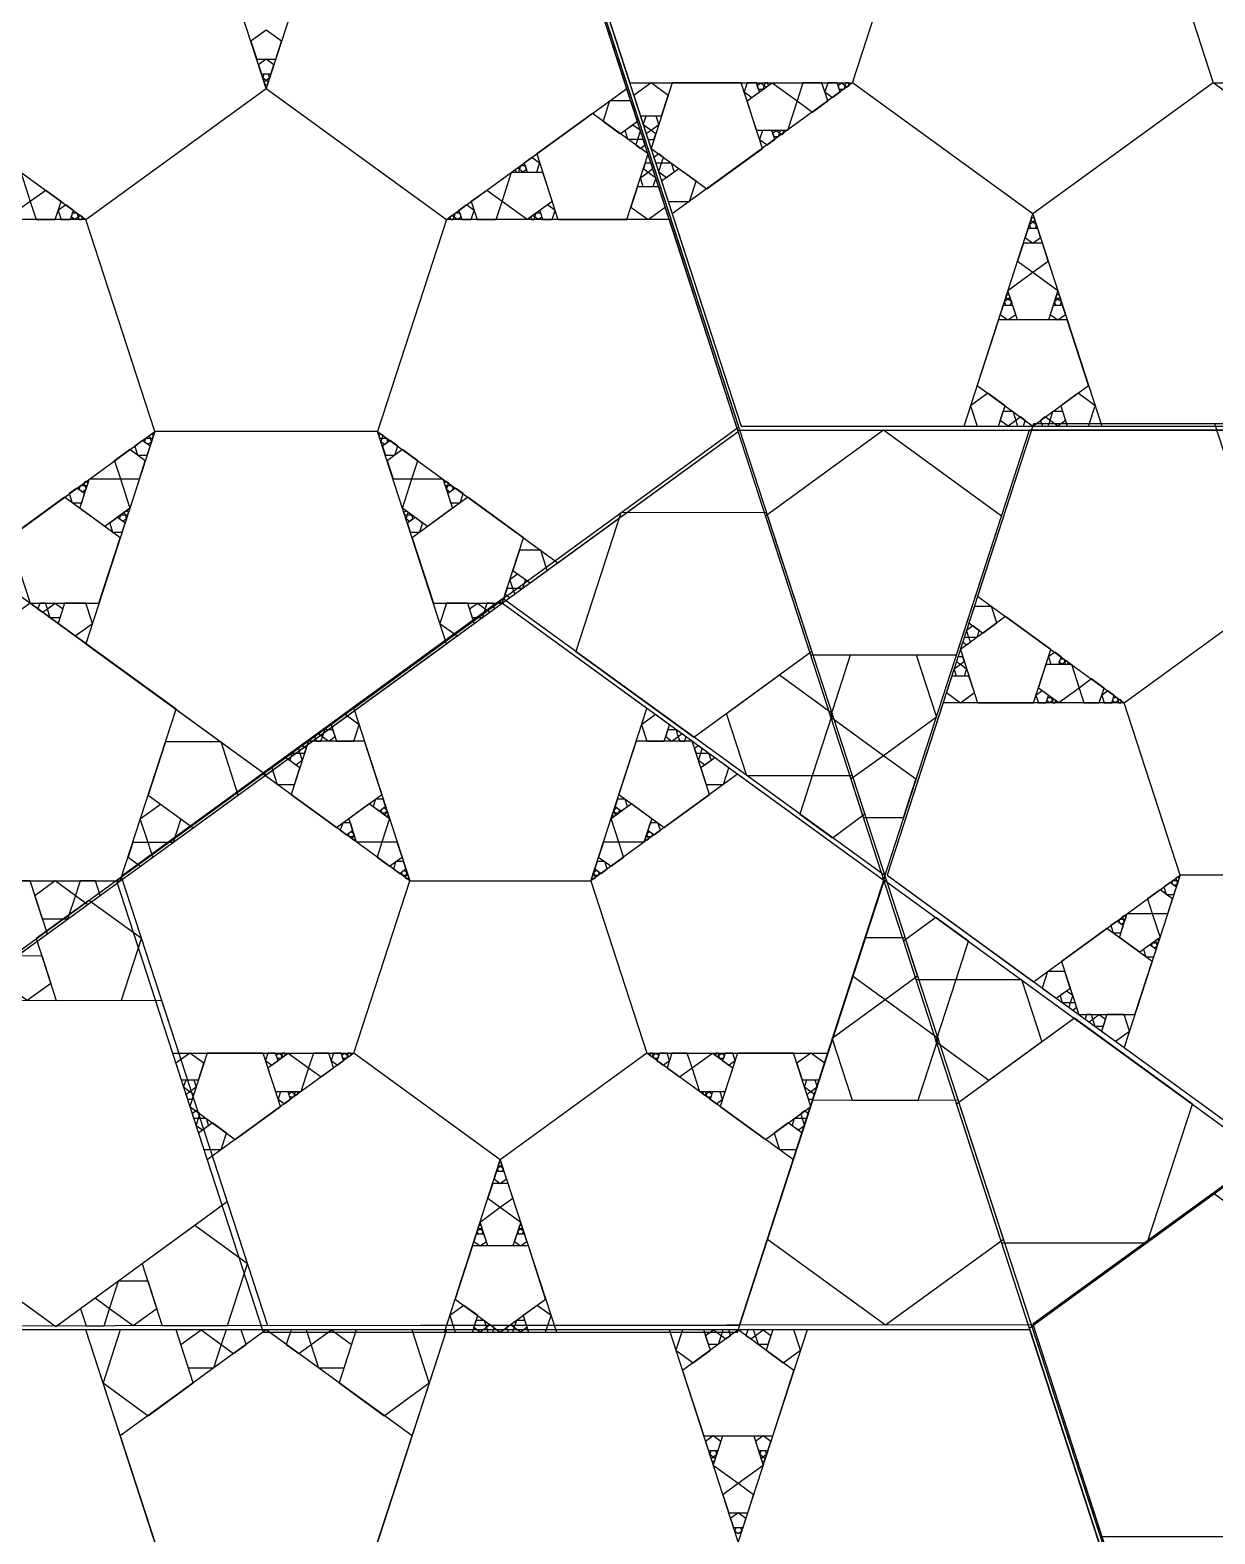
# Model space of a CAD drawing. Header units: inches. Extents: x -578 to 126, y -85 to 118.
# Drawn here: x -263.41 to -250.11, y -2.03 to 14.85 of the extents above; entities that cross this region are included whole.
import ezdxf

# ---------------------------------------------------------------- set-up
doc = ezdxf.new("R2010")
doc.units = ezdxf.units.IN
doc.header["$MEASUREMENT"] = 0
doc.layers.add('drawing', color=7, linetype='Continuous')

msp = doc.modelspace()

# ---------------------------------------------------------------- linework, layer by layer
for points in [[(-260.771, 26.668), (-246.895, -16.037), (-283.222, -42.43), (-319.55, -16.037), (-305.674, 26.668)], [(-250.903, 16.635), (-250.13, 14.255), (-252.154, 12.784), (-254.179, 14.255), (-253.406, 16.635)], [(-262.787, 12.721), (-260.763, 14.192), (-258.738, 12.721), (-259.512, 10.341), (-262.014, 10.341)], [(-248.466, 5.364), (-250.5, 5.364), (-251.129, 7.298), (-249.483, 8.494), (-247.838, 7.298)], [(-259.151, 5.301), (-257.117, 5.301), (-256.488, 3.366), (-258.134, 2.17), (-259.78, 3.366)]]:
    msp.add_lwpolyline(points, close=True)
at = {"layer": 'drawing'}
for points in [[(-246.895, -16.037), (-201.992, -16.037), (-188.117, 26.668), (-224.444, 53.061), (-260.771, 26.668)], [(-246.895, -16.037), (-201.993, -16.037), (-188.117, 26.668), (-224.444, 53.061), (-260.771, 26.668)], [(-246.854, 36.798), (-260.73, 26.716), (-255.43, 10.404), (-238.279, 10.404), (-232.979, 26.716)], [(-233.02, 26.668), (-246.895, 36.749), (-260.771, 26.668), (-255.471, 10.356), (-238.32, 10.356)], [(-305.679, 26.653), (-319.509, -16.067), (-283.153, -42.421), (-246.854, -15.989), (-260.776, 26.701)], [(-269.323, 0.299), (-255.458, 10.395), (-260.776, 26.701), (-277.927, 26.683), (-283.21, 10.365)], [(-269.338, 0.26), (-255.463, 10.341), (-260.763, 26.653), (-277.914, 26.653), (-283.214, 10.341)], [(-252.154, 20.486), (-257.454, 16.635), (-255.43, 10.404), (-248.879, 10.404), (-246.854, 16.635)], [(-252.154, 20.486), (-257.454, 16.635), (-255.43, 10.404), (-248.879, 10.404), (-246.854, 16.635)], [(-253.406, 16.635), (-255.43, 18.106), (-257.454, 16.635), (-256.681, 14.255), (-254.179, 14.255)], [(-250.13, 14.255), (-247.628, 14.255), (-246.854, 16.635), (-248.879, 18.106), (-250.903, 16.635)], [(-266.063, 10.341), (-260.763, 6.491), (-255.463, 10.341), (-257.487, 16.572), (-264.038, 16.572)], [(-266.063, 10.341), (-260.763, 6.491), (-255.463, 10.341), (-257.487, 16.572), (-264.038, 16.572)], [(-260.763, 14.192), (-261.536, 16.572), (-264.038, 16.572), (-264.812, 14.192), (-262.787, 12.721)], [(-258.738, 12.721), (-256.714, 14.192), (-257.487, 16.572), (-259.989, 16.572), (-260.763, 14.192)], [(-260.59, 14.722), (-260.763, 14.848), (-260.935, 14.722), (-260.869, 14.52), (-260.656, 14.52)], [(-260.677, 14.457), (-260.763, 14.52), (-260.849, 14.457), (-260.816, 14.356), (-260.71, 14.356)], [(-260.724, 14.31), (-260.763, 14.282), (-260.801, 14.31), (-260.787, 14.356), (-260.739, 14.356)], [(-260.739, 14.265), (-260.763, 14.282), (-260.786, 14.265), (-260.777, 14.237), (-260.748, 14.237)], [(-256.249, 14.115), (-256.442, 14.255), (-256.636, 14.115), (-256.562, 13.887), (-256.323, 13.887)], [(-256.203, 14.255), (-256.442, 13.52), (-255.817, 13.065), (-255.191, 13.52), (-255.43, 14.255)], [(-256.203, 14.255), (-256.442, 13.52), (-255.817, 13.065), (-255.191, 13.52), (-255.43, 14.255)], [(-254.179, 14.255), (-256.203, 12.784), (-255.43, 10.404), (-252.928, 10.404), (-252.154, 12.784)], [(-255.364, 14.255), (-255.397, 14.154), (-255.311, 14.091), (-255.225, 14.154), (-255.258, 14.255)], [(-255.083, 14.257), (-254.802, 14.052), (-254.91, 13.722), (-255.257, 13.722), (-255.364, 14.052)], [(-255.21, 14.255), (-255.171, 14.227), (-255.186, 14.182), (-255.234, 14.182), (-255.249, 14.227)], [(-255.162, 14.255), (-255.171, 14.227), (-255.147, 14.21), (-255.124, 14.227), (-255.133, 14.255)], [(-254.736, 14.255), (-254.802, 14.052), (-254.63, 13.927), (-254.458, 14.052), (-254.523, 14.255)], [(-254.458, 14.255), (-254.49, 14.154), (-254.404, 14.091), (-254.318, 14.154), (-254.351, 14.255)], [(-254.303, 14.255), (-254.265, 14.227), (-254.279, 14.182), (-254.327, 14.182), (-254.342, 14.227)], [(-254.256, 14.255), (-254.265, 14.227), (-254.241, 14.21), (-254.217, 14.227), (-254.226, 14.255)], [(-252.154, 12.784), (-251.381, 10.404), (-248.879, 10.404), (-248.105, 12.784), (-250.13, 14.255)], [(-256.668, 14.052), (-256.907, 14.052), (-256.981, 13.824), (-256.788, 13.684), (-256.594, 13.824)], [(-256.714, 12.721), (-256.475, 13.457), (-257.1, 13.911), (-257.726, 13.457), (-257.487, 12.721)], [(-256.714, 12.721), (-256.475, 13.457), (-257.1, 13.911), (-257.726, 13.457), (-257.487, 12.721)], [(-256.355, 13.785), (-256.442, 13.722), (-256.529, 13.785), (-256.496, 13.887), (-256.389, 13.887)], [(-256.561, 13.723), (-256.594, 13.621), (-256.701, 13.621), (-256.734, 13.723), (-256.648, 13.786)], [(-256.389, 13.683), (-256.442, 13.722), (-256.495, 13.683), (-256.475, 13.621), (-256.409, 13.621)], [(-255.191, 13.722), (-255.224, 13.621), (-255.138, 13.558), (-255.052, 13.621), (-255.085, 13.722)], [(-255.037, 13.722), (-254.998, 13.694), (-255.013, 13.649), (-255.061, 13.649), (-255.075, 13.694)], [(-254.989, 13.722), (-254.998, 13.694), (-254.974, 13.677), (-254.951, 13.694), (-254.96, 13.722)], [(-256.528, 13.621), (-256.594, 13.621), (-256.614, 13.558), (-256.561, 13.519), (-256.508, 13.558)], [(-257.726, 13.254), (-257.693, 13.355), (-257.779, 13.418), (-257.865, 13.355), (-257.833, 13.254)], [(-256.528, 13.293), (-256.475, 13.254), (-256.422, 13.293), (-256.442, 13.355), (-256.508, 13.355)], [(-256.389, 13.356), (-256.323, 13.356), (-256.303, 13.418), (-256.356, 13.457), (-256.409, 13.418)], [(-256.356, 13.254), (-256.323, 13.356), (-256.216, 13.356), (-256.183, 13.254), (-256.269, 13.191)], [(-263.518, 13.254), (-263.411, 12.924), (-263.692, 12.72), (-263.973, 12.924), (-263.865, 13.254)], [(-257.834, 12.72), (-258.115, 12.924), (-258.008, 13.254), (-257.66, 13.254), (-257.553, 12.924)], [(-257.928, 13.254), (-257.919, 13.282), (-257.943, 13.299), (-257.967, 13.282), (-257.957, 13.254)], [(-257.88, 13.254), (-257.919, 13.282), (-257.904, 13.327), (-257.856, 13.327), (-257.842, 13.282)], [(-256.562, 13.191), (-256.475, 13.254), (-256.388, 13.191), (-256.421, 13.089), (-256.529, 13.089)], [(-256.249, 12.925), (-256.01, 12.925), (-255.936, 13.152), (-256.129, 13.292), (-256.323, 13.152)], [(-263.238, 13.049), (-263.411, 12.924), (-263.345, 12.721), (-263.132, 12.721), (-263.066, 12.924)], [(-258.181, 12.721), (-258.115, 12.924), (-258.287, 13.049), (-258.46, 12.924), (-258.394, 12.721)], [(-256.668, 12.862), (-256.475, 12.721), (-256.282, 12.862), (-256.355, 13.089), (-256.594, 13.089)], [(-263.013, 12.885), (-263.099, 12.822), (-263.066, 12.721), (-262.959, 12.721), (-262.927, 12.822)], [(-258.46, 12.721), (-258.427, 12.822), (-258.513, 12.885), (-258.599, 12.822), (-258.566, 12.721)], [(-257.553, 12.721), (-257.52, 12.822), (-257.606, 12.885), (-257.692, 12.822), (-257.659, 12.721)], [(-262.787, 12.721), (-265.29, 12.721), (-266.063, 10.341), (-264.038, 8.87), (-262.014, 10.341)], [(-262.888, 12.795), (-262.873, 12.749), (-262.912, 12.721), (-262.95, 12.749), (-262.936, 12.795)], [(-262.849, 12.766), (-262.873, 12.749), (-262.864, 12.721), (-262.835, 12.721), (-262.826, 12.749)], [(-259.512, 10.341), (-257.487, 8.87), (-255.463, 10.341), (-256.236, 12.721), (-258.738, 12.721)], [(-258.662, 12.721), (-258.652, 12.749), (-258.676, 12.766), (-258.7, 12.749), (-258.691, 12.721)], [(-258.614, 12.721), (-258.652, 12.749), (-258.638, 12.795), (-258.59, 12.795), (-258.575, 12.749)], [(-257.755, 12.721), (-257.746, 12.749), (-257.77, 12.766), (-257.793, 12.749), (-257.784, 12.721)], [(-257.707, 12.721), (-257.746, 12.749), (-257.731, 12.795), (-257.683, 12.795), (-257.669, 12.749)], [(-252.193, 12.666), (-252.154, 12.694), (-252.116, 12.666), (-252.13, 12.62), (-252.178, 12.62)], [(-252.178, 12.711), (-252.154, 12.694), (-252.131, 12.711), (-252.14, 12.739), (-252.169, 12.739)], [(-252.241, 12.519), (-252.154, 12.456), (-252.068, 12.519), (-252.101, 12.62), (-252.208, 12.62)], [(-252.327, 12.254), (-252.154, 12.129), (-251.982, 12.254), (-252.048, 12.456), (-252.261, 12.456)], [(-252.435, 11.924), (-252.154, 12.129), (-251.873, 11.924), (-251.981, 11.594), (-252.328, 11.594)], [(-252.473, 11.804), (-252.435, 11.832), (-252.396, 11.804), (-252.411, 11.758), (-252.458, 11.758)], [(-252.458, 11.849), (-252.435, 11.832), (-252.411, 11.849), (-252.42, 11.877), (-252.449, 11.877)], [(-251.913, 11.804), (-251.874, 11.832), (-251.836, 11.804), (-251.85, 11.758), (-251.898, 11.758)], [(-251.898, 11.849), (-251.874, 11.832), (-251.85, 11.849), (-251.86, 11.877), (-251.889, 11.877)], [(-252.521, 11.657), (-252.435, 11.594), (-252.348, 11.657), (-252.381, 11.758), (-252.488, 11.758)], [(-251.96, 11.657), (-251.874, 11.594), (-251.788, 11.657), (-251.821, 11.758), (-251.927, 11.758)], [(-252.78, 10.859), (-252.154, 10.404), (-251.529, 10.859), (-251.768, 11.594), (-252.541, 11.594)], [(-252.78, 10.859), (-252.154, 10.404), (-251.529, 10.859), (-251.768, 11.594), (-252.541, 11.594)], [(-252.66, 10.772), (-252.854, 10.631), (-252.78, 10.404), (-252.541, 10.404), (-252.467, 10.631)], [(-251.529, 10.404), (-251.455, 10.631), (-251.648, 10.772), (-251.842, 10.631), (-251.768, 10.404)], [(-252.38, 10.569), (-252.347, 10.467), (-252.434, 10.404), (-252.521, 10.467), (-252.488, 10.569)], [(-252.294, 10.506), (-252.347, 10.467), (-252.327, 10.404), (-252.261, 10.404), (-252.241, 10.467)], [(-251.982, 10.404), (-251.962, 10.467), (-252.015, 10.506), (-252.068, 10.467), (-252.048, 10.404)], [(-251.875, 10.404), (-251.962, 10.467), (-251.929, 10.569), (-251.821, 10.569), (-251.788, 10.467)], [(-262.014, 10.341), (-262.787, 7.961), (-260.763, 6.491), (-258.738, 7.961), (-259.512, 10.341)], [(-262.076, 10.296), (-262.067, 10.268), (-262.038, 10.268), (-262.029, 10.296), (-262.052, 10.313)], [(-259.488, 10.268), (-259.459, 10.268), (-259.449, 10.296), (-259.473, 10.313), (-259.497, 10.296)], [(-252.508, 9.393), (-253.833, 10.356), (-255.158, 9.393), (-254.652, 7.836), (-253.014, 7.836)], [(-252.195, 10.356), (-253.833, 5.316), (-249.545, 2.2), (-245.258, 5.316), (-246.895, 10.356)], [(-252.195, 10.356), (-253.833, 5.315), (-249.545, 2.2), (-245.258, 5.315), (-246.895, 10.356)], [(-245.175, 5.364), (-246.82, 10.429), (-252.146, 10.429), (-253.792, 5.364), (-249.483, 2.233)], [(-249.483, 8.494), (-250.112, 10.429), (-252.146, 10.429), (-252.775, 8.494), (-251.129, 7.298)], [(-238.32, 10.356), (-252.195, 0.275), (-246.895, -16.037), (-229.744, -16.037), (-224.444, 0.275)], [(-238.279, 10.404), (-252.154, 0.323), (-246.854, -15.989), (-229.703, -15.989), (-224.403, 0.323)], [(-262.465, 10.014), (-262.399, 9.811), (-262.186, 9.811), (-262.12, 10.014), (-262.293, 10.139)], [(-262.239, 10.177), (-262.207, 10.076), (-262.1, 10.076), (-262.067, 10.177), (-262.153, 10.24)], [(-262.115, 10.268), (-262.067, 10.268), (-262.052, 10.223), (-262.091, 10.195), (-262.13, 10.223)], [(-259.473, 10.223), (-259.459, 10.268), (-259.411, 10.268), (-259.396, 10.223), (-259.435, 10.195)], [(-259.425, 10.076), (-259.319, 10.076), (-259.286, 10.177), (-259.372, 10.24), (-259.458, 10.177)], [(-259.339, 9.811), (-259.126, 9.811), (-259.06, 10.014), (-259.233, 10.139), (-259.405, 10.014)], [(-262.747, 9.811), (-262.399, 9.811), (-262.292, 9.481), (-262.573, 9.277), (-262.854, 9.481)], [(-259.234, 9.481), (-259.126, 9.811), (-258.779, 9.811), (-258.672, 9.481), (-258.953, 9.277)], [(-262.973, 9.645), (-262.94, 9.543), (-262.833, 9.543), (-262.801, 9.645), (-262.887, 9.707)], [(-262.848, 9.735), (-262.8, 9.735), (-262.786, 9.69), (-262.824, 9.662), (-262.863, 9.69)], [(-262.809, 9.763), (-262.8, 9.735), (-262.771, 9.735), (-262.762, 9.763), (-262.786, 9.781)], [(-258.754, 9.735), (-258.725, 9.735), (-258.716, 9.763), (-258.74, 9.781), (-258.764, 9.763)], [(-258.74, 9.69), (-258.725, 9.735), (-258.677, 9.735), (-258.662, 9.69), (-258.701, 9.662)], [(-258.692, 9.543), (-258.586, 9.543), (-258.553, 9.645), (-258.639, 9.707), (-258.725, 9.645)], [(-263.652, 9.151), (-263.413, 8.416), (-262.64, 8.416), (-262.401, 9.151), (-263.026, 9.606)], [(-262.356, 9.434), (-262.347, 9.406), (-262.318, 9.406), (-262.309, 9.434), (-262.332, 9.451)], [(-259.208, 9.406), (-259.178, 9.406), (-259.169, 9.434), (-259.193, 9.451), (-259.217, 9.434)], [(-258.886, 8.416), (-258.113, 8.416), (-257.874, 9.151), (-258.499, 9.606), (-259.125, 9.151)], [(-258.886, 8.416), (-258.113, 8.416), (-257.874, 9.151), (-258.499, 9.606), (-259.125, 9.151)], [(-262.52, 9.315), (-262.487, 9.214), (-262.38, 9.214), (-262.347, 9.315), (-262.433, 9.378)], [(-262.395, 9.406), (-262.347, 9.406), (-262.332, 9.361), (-262.371, 9.333), (-262.41, 9.361)], [(-259.193, 9.361), (-259.178, 9.406), (-259.131, 9.406), (-259.116, 9.361), (-259.154, 9.333)], [(-259.145, 9.214), (-259.039, 9.214), (-259.006, 9.315), (-259.092, 9.378), (-259.178, 9.315)], [(-255.144, 9.433), (-256.782, 9.431), (-257.287, 7.873), (-255.961, 6.912), (-254.637, 7.876)], [(-257.607, 8.784), (-257.68, 9.011), (-257.919, 9.011), (-257.993, 8.784), (-257.8, 8.643)], [(-257.886, 8.58), (-257.994, 8.58), (-258.027, 8.682), (-257.94, 8.745), (-257.853, 8.682)], [(-255.447, 0.314), (-253.815, 5.356), (-258.106, 8.467), (-262.391, 5.347), (-260.747, 0.308)], [(-255.447, 0.314), (-253.815, 5.356), (-258.106, 8.467), (-262.391, 5.347), (-260.747, 0.308)], [(-257.973, 8.517), (-257.994, 8.58), (-258.059, 8.58), (-258.08, 8.517), (-258.027, 8.479)], [(-264.425, 5.301), (-262.401, 5.301), (-261.775, 7.226), (-263.413, 8.416), (-265.051, 7.226)], [(-263.273, 8.315), (-263.22, 8.353), (-263.24, 8.416), (-263.306, 8.416), (-263.327, 8.353)], [(-263.187, 8.251), (-263.22, 8.353), (-263.133, 8.416), (-263.046, 8.353), (-263.08, 8.251)], [(-262.907, 8.048), (-262.713, 8.189), (-262.787, 8.416), (-263.026, 8.416), (-263.1, 8.189)], [(-262.443, 5.301), (-260.797, 0.235), (-255.471, 0.235), (-253.825, 5.301), (-258.134, 8.431)], [(-257.117, 5.301), (-256.488, 7.235), (-258.134, 8.431), (-259.78, 7.235), (-259.151, 5.301)], [(-258.738, 8.416), (-258.812, 8.189), (-258.619, 8.048), (-258.426, 8.189), (-258.499, 8.416)], [(-258.392, 8.416), (-258.305, 8.353), (-258.339, 8.251), (-258.446, 8.251), (-258.479, 8.353)], [(-258.285, 8.416), (-258.305, 8.353), (-258.252, 8.315), (-258.199, 8.353), (-258.219, 8.416)], [(-252.558, 8.195), (-252.618, 8.38), (-252.812, 8.38), (-252.872, 8.195), (-252.715, 8.081)], [(-252.461, 8.266), (-252.969, 7.896), (-252.775, 7.298), (-252.146, 7.298), (-251.952, 7.896)], [(-252.461, 8.266), (-252.969, 7.896), (-252.775, 7.298), (-252.146, 7.298), (-251.952, 7.896)], [(-252.785, 8.03), (-252.872, 8.03), (-252.899, 8.113), (-252.829, 8.164), (-252.758, 8.113)], [(-252.856, 7.979), (-252.872, 8.03), (-252.926, 8.03), (-252.942, 7.979), (-252.899, 7.947)], [(-253.238, 7.136), (-253.833, 6.704), (-254.428, 7.136), (-254.201, 7.836), (-253.465, 7.836)], [(-253.012, 7.763), (-252.969, 7.732), (-252.926, 7.763), (-252.942, 7.814), (-252.996, 7.814)], [(-251.909, 7.865), (-251.979, 7.814), (-251.952, 7.732), (-251.865, 7.732), (-251.839, 7.814)], [(-251.807, 7.791), (-251.795, 7.754), (-251.827, 7.731), (-251.858, 7.754), (-251.846, 7.791)], [(-251.776, 7.768), (-251.795, 7.754), (-251.788, 7.732), (-251.764, 7.732), (-251.757, 7.754)], [(-254.406, 7.178), (-254.632, 6.479), (-255.368, 6.478), (-255.596, 7.177), (-255.001, 7.61)], [(-253.126, 7.413), (-252.969, 7.298), (-252.812, 7.413), (-252.872, 7.597), (-253.066, 7.597)], [(-253.04, 7.68), (-252.969, 7.732), (-252.899, 7.68), (-252.926, 7.597), (-253.013, 7.597)], [(-251.723, 7.732), (-251.636, 7.463), (-251.864, 7.297), (-252.093, 7.463), (-252.006, 7.732)], [(-252.049, 7.432), (-252.12, 7.381), (-252.093, 7.298), (-252.006, 7.298), (-251.979, 7.381)], [(-251.496, 7.565), (-251.636, 7.463), (-251.582, 7.298), (-251.409, 7.298), (-251.356, 7.463)], [(-251.312, 7.432), (-251.382, 7.381), (-251.356, 7.298), (-251.269, 7.298), (-251.242, 7.381)], [(-251.129, 7.298), (-253.163, 7.298), (-253.792, 5.364), (-252.146, 4.168), (-250.5, 5.364)], [(-251.948, 7.358), (-251.936, 7.321), (-251.967, 7.298), (-251.999, 7.321), (-251.987, 7.358)], [(-251.917, 7.335), (-251.936, 7.321), (-251.929, 7.298), (-251.905, 7.298), (-251.897, 7.321)], [(-251.211, 7.358), (-251.199, 7.321), (-251.23, 7.298), (-251.262, 7.321), (-251.25, 7.358)], [(-251.18, 7.335), (-251.199, 7.321), (-251.192, 7.298), (-251.168, 7.298), (-251.16, 7.321)], [(-259.78, 6.866), (-259.72, 7.051), (-259.877, 7.165), (-260.034, 7.051), (-259.974, 6.866)], [(-256.391, 7.165), (-256.548, 7.051), (-256.488, 6.866), (-256.294, 6.866), (-256.234, 7.051)], [(-260.148, 6.866), (-260.132, 6.917), (-260.175, 6.948), (-260.218, 6.917), (-260.202, 6.866)], [(-260.061, 6.865), (-260.132, 6.917), (-260.105, 7), (-260.017, 7), (-259.99, 6.917)], [(-256.163, 7), (-256.136, 6.917), (-256.207, 6.865), (-256.277, 6.917), (-256.25, 7)], [(-256.093, 6.948), (-256.136, 6.917), (-256.119, 6.866), (-256.066, 6.866), (-256.049, 6.917)], [(-261.076, 6.263), (-261.269, 6.858), (-261.894, 6.858), (-262.088, 6.263), (-261.582, 5.896)], [(-259.66, 6.866), (-260.288, 6.866), (-260.482, 6.268), (-259.974, 5.898), (-259.465, 6.268)], [(-259.66, 6.866), (-260.288, 6.866), (-260.482, 6.268), (-259.974, 5.898), (-259.465, 6.268)], [(-260.401, 6.784), (-260.385, 6.733), (-260.331, 6.733), (-260.315, 6.784), (-260.358, 6.815)], [(-255.785, 6.268), (-255.979, 6.866), (-256.608, 6.866), (-256.802, 6.268), (-256.294, 5.898)], [(-255.785, 6.268), (-255.979, 6.866), (-256.608, 6.866), (-256.802, 6.268), (-256.294, 5.898)], [(-255.936, 6.733), (-255.883, 6.733), (-255.866, 6.784), (-255.909, 6.815), (-255.953, 6.784)], [(-260.7, 6.567), (-260.64, 6.382), (-260.445, 6.382), (-260.385, 6.567), (-260.542, 6.681)], [(-260.472, 6.733), (-260.385, 6.733), (-260.358, 6.65), (-260.429, 6.598), (-260.499, 6.65)], [(-255.91, 6.65), (-255.883, 6.733), (-255.795, 6.733), (-255.768, 6.65), (-255.839, 6.598)], [(-255.822, 6.382), (-255.628, 6.382), (-255.568, 6.567), (-255.725, 6.681), (-255.882, 6.567)], [(-253.468, 6.439), (-253.833, 6.704), (-254.198, 6.439), (-254.059, 6.01), (-253.608, 6.01)], [(-259.151, 5.301), (-260.797, 6.496), (-262.443, 5.301), (-261.814, 3.366), (-259.78, 3.366)], [(-256.488, 3.366), (-254.454, 3.366), (-253.825, 5.301), (-255.471, 6.496), (-257.117, 5.301)], [(-254.181, 6.479), (-254.632, 6.479), (-254.771, 6.049), (-254.406, 5.784), (-254.041, 6.05)], [(-261.808, 5.73), (-262.089, 5.73), (-262.176, 5.997), (-261.948, 6.162), (-261.721, 5.997)], [(-259.377, 6), (-259.464, 5.732), (-259.747, 5.732), (-259.834, 6), (-259.605, 6.166)], [(-259.449, 6.217), (-259.535, 6.217), (-259.562, 6.135), (-259.492, 6.084), (-259.422, 6.135)], [(-259.41, 6.098), (-259.422, 6.061), (-259.461, 6.061), (-259.473, 6.098), (-259.441, 6.121)], [(-256.521, 5.732), (-256.803, 5.732), (-256.891, 6), (-256.662, 6.166), (-256.434, 6)], [(-256.807, 6.061), (-256.846, 6.061), (-256.858, 6.098), (-256.826, 6.121), (-256.795, 6.098)], [(-256.705, 6.135), (-256.732, 6.217), (-256.819, 6.217), (-256.846, 6.135), (-256.776, 6.084)], [(-259.817, 5.949), (-259.904, 5.949), (-259.931, 5.867), (-259.86, 5.816), (-259.79, 5.867)], [(-259.398, 6.061), (-259.422, 6.061), (-259.429, 6.038), (-259.41, 6.024), (-259.391, 6.038)], [(-256.838, 6.038), (-256.846, 6.061), (-256.87, 6.061), (-256.877, 6.038), (-256.858, 6.024)], [(-256.337, 5.867), (-256.364, 5.949), (-256.45, 5.949), (-256.477, 5.867), (-256.407, 5.816)], [(-259.778, 5.83), (-259.79, 5.793), (-259.829, 5.793), (-259.841, 5.83), (-259.81, 5.853)], [(-259.766, 5.793), (-259.79, 5.793), (-259.798, 5.77), (-259.778, 5.756), (-259.759, 5.77)], [(-256.47, 5.77), (-256.477, 5.793), (-256.501, 5.793), (-256.508, 5.77), (-256.489, 5.756)], [(-256.438, 5.793), (-256.477, 5.793), (-256.489, 5.83), (-256.458, 5.853), (-256.426, 5.83)], [(-262.036, 5.566), (-262.089, 5.73), (-262.261, 5.73), (-262.314, 5.566), (-262.175, 5.464)], [(-259.291, 5.732), (-259.464, 5.732), (-259.518, 5.567), (-259.378, 5.465), (-259.237, 5.567)], [(-256.75, 5.567), (-256.803, 5.732), (-256.977, 5.732), (-257.03, 5.567), (-256.89, 5.465)], [(-259.221, 5.516), (-259.308, 5.516), (-259.334, 5.434), (-259.264, 5.383), (-259.194, 5.434)], [(-259.182, 5.397), (-259.194, 5.36), (-259.233, 5.36), (-259.245, 5.397), (-259.213, 5.42)], [(-257.035, 5.36), (-257.073, 5.36), (-257.085, 5.397), (-257.054, 5.42), (-257.023, 5.397)], [(-256.933, 5.434), (-256.96, 5.516), (-257.047, 5.516), (-257.073, 5.434), (-257.003, 5.383)], [(-264.038, 5.301), (-264.232, 4.706), (-263.726, 4.338), (-263.219, 4.706), (-263.413, 5.301)], [(-263.132, 5.302), (-262.905, 5.137), (-262.992, 4.87), (-263.273, 4.87), (-263.36, 5.137)], [(-262.852, 5.301), (-262.905, 5.137), (-262.765, 5.035), (-262.626, 5.137), (-262.679, 5.301)], [(-259.17, 5.36), (-259.194, 5.36), (-259.201, 5.337), (-259.182, 5.323), (-259.163, 5.337)], [(-257.066, 5.337), (-257.073, 5.36), (-257.097, 5.36), (-257.105, 5.337), (-257.085, 5.323)], [(-250.5, 5.364), (-251.129, 3.429), (-249.483, 2.233), (-247.838, 3.429), (-248.466, 5.364)], [(-250.684, 5.23), (-250.657, 5.148), (-250.571, 5.148), (-250.544, 5.23), (-250.614, 5.281)], [(-250.582, 5.304), (-250.544, 5.304), (-250.532, 5.267), (-250.563, 5.245), (-250.594, 5.267)], [(-250.551, 5.327), (-250.544, 5.304), (-250.52, 5.304), (-250.512, 5.327), (-250.532, 5.341)], [(-262.389, 3.959), (-262.164, 4.653), (-262.755, 5.081), (-263.345, 4.652), (-263.119, 3.958)], [(-250.867, 5.097), (-250.814, 4.933), (-250.641, 4.933), (-250.587, 5.097), (-250.727, 5.199)], [(-251.096, 4.933), (-250.814, 4.933), (-250.726, 4.664), (-250.955, 4.498), (-251.183, 4.664)], [(-251.147, 4.894), (-251.14, 4.871), (-251.116, 4.871), (-251.109, 4.894), (-251.128, 4.908)], [(-253.468, 4.192), (-253.017, 4.192), (-252.878, 4.621), (-253.243, 4.887), (-253.608, 4.621)], [(-251.832, 4.396), (-251.638, 3.798), (-251.009, 3.798), (-250.815, 4.396), (-251.323, 4.766)], [(-251.832, 4.396), (-251.638, 3.798), (-251.009, 3.798), (-250.815, 4.396), (-251.323, 4.766)], [(-251.28, 4.797), (-251.253, 4.715), (-251.167, 4.715), (-251.14, 4.797), (-251.21, 4.848)], [(-251.179, 4.871), (-251.14, 4.871), (-251.128, 4.834), (-251.159, 4.811), (-251.191, 4.834)], [(-254.179, 4.233), (-253.813, 3.968), (-253.449, 4.233), (-253.589, 4.662), (-254.04, 4.662)], [(-250.912, 4.53), (-250.885, 4.447), (-250.798, 4.447), (-250.772, 4.53), (-250.842, 4.58)], [(-250.81, 4.603), (-250.771, 4.603), (-250.759, 4.566), (-250.791, 4.544), (-250.822, 4.566)], [(-250.779, 4.626), (-250.771, 4.603), (-250.748, 4.603), (-250.74, 4.626), (-250.759, 4.64)], [(-263.446, 3.956), (-263.712, 4.148), (-263.611, 4.46), (-263.283, 4.461), (-263.181, 4.149)], [(-251.795, 4.282), (-251.989, 4.282), (-252.049, 4.097), (-251.892, 3.983), (-251.735, 4.097)], [(-253.244, 3.493), (-253.017, 4.192), (-252.282, 4.192), (-252.054, 3.493), (-252.649, 3.06)], [(-241.554, 0.323), (-246.854, 4.174), (-252.154, 0.323), (-250.13, -5.908), (-243.579, -5.908)], [(-241.554, 0.323), (-246.854, 4.174), (-252.154, 0.323), (-250.13, -5.908), (-243.579, -5.908)], [(-251.708, 4.015), (-251.735, 3.932), (-251.822, 3.932), (-251.849, 4.015), (-251.778, 4.066)], [(-263.124, 0.295), (-265.051, 1.692), (-264.318, 3.956), (-261.938, 3.959), (-261.2, 1.696)], [(-254.408, 3.535), (-253.814, 3.968), (-253.218, 3.536), (-253.445, 2.836), (-254.18, 2.835)], [(-251.681, 3.932), (-251.735, 3.932), (-251.751, 3.881), (-251.708, 3.849), (-251.664, 3.881)], [(-252.508, 1.237), (-250.87, 1.237), (-250.364, 2.795), (-251.689, 3.758), (-253.014, 2.795)], [(-251.524, 3.716), (-251.481, 3.748), (-251.498, 3.798), (-251.551, 3.798), (-251.568, 3.748)], [(-251.454, 3.665), (-251.481, 3.748), (-251.41, 3.799), (-251.34, 3.748), (-251.367, 3.665)], [(-251.226, 3.5), (-251.069, 3.614), (-251.129, 3.798), (-251.323, 3.798), (-251.383, 3.614)], [(-261.462, 3.252), (-261.62, 3.366), (-261.777, 3.252), (-261.717, 3.067), (-261.523, 3.067)], [(-261.425, 3.366), (-261.62, 2.768), (-261.111, 2.398), (-260.602, 2.768), (-260.797, 3.366)], [(-259.78, 3.366), (-261.425, 2.17), (-260.797, 0.235), (-258.762, 0.235), (-258.134, 2.17)], [(-260.743, 3.366), (-260.77, 3.283), (-260.7, 3.233), (-260.63, 3.283), (-260.657, 3.366)], [(-260.515, 3.367), (-260.286, 3.201), (-260.374, 2.933), (-260.656, 2.933), (-260.743, 3.201)], [(-260.618, 3.366), (-260.586, 3.343), (-260.598, 3.306), (-260.637, 3.306), (-260.649, 3.343)], [(-260.579, 3.366), (-260.586, 3.343), (-260.567, 3.329), (-260.548, 3.343), (-260.555, 3.366)], [(-260.233, 3.366), (-260.286, 3.201), (-260.146, 3.099), (-260.006, 3.201), (-260.06, 3.366)], [(-260.006, 3.366), (-260.033, 3.283), (-259.963, 3.233), (-259.893, 3.283), (-259.92, 3.366)], [(-259.881, 3.366), (-259.849, 3.343), (-259.861, 3.306), (-259.9, 3.306), (-259.912, 3.343)], [(-259.842, 3.366), (-259.849, 3.343), (-259.83, 3.329), (-259.811, 3.343), (-259.818, 3.366)], [(-258.134, 2.17), (-257.505, 0.235), (-255.471, 0.235), (-254.842, 2.17), (-256.488, 3.366)], [(-256.437, 3.329), (-256.418, 3.343), (-256.426, 3.366), (-256.449, 3.366), (-256.457, 3.343)], [(-256.406, 3.306), (-256.418, 3.343), (-256.387, 3.366), (-256.355, 3.343), (-256.367, 3.306)], [(-256.305, 3.233), (-256.235, 3.283), (-256.261, 3.366), (-256.348, 3.366), (-256.375, 3.283)], [(-256.121, 3.099), (-255.981, 3.201), (-256.035, 3.366), (-256.208, 3.366), (-256.261, 3.201)], [(-255.894, 2.933), (-255.981, 3.201), (-255.753, 3.367), (-255.524, 3.201), (-255.612, 2.933)], [(-255.7, 3.329), (-255.681, 3.343), (-255.689, 3.366), (-255.712, 3.366), (-255.72, 3.343)], [(-255.669, 3.306), (-255.681, 3.343), (-255.65, 3.366), (-255.618, 3.343), (-255.63, 3.306)], [(-255.156, 2.398), (-254.648, 2.768), (-254.842, 3.366), (-255.471, 3.366), (-255.665, 2.768)], [(-255.156, 2.398), (-254.648, 2.768), (-254.842, 3.366), (-255.471, 3.366), (-255.665, 2.768)], [(-255.568, 3.233), (-255.498, 3.283), (-255.524, 3.366), (-255.611, 3.366), (-255.638, 3.283)], [(-254.491, 3.252), (-254.648, 3.366), (-254.805, 3.252), (-254.745, 3.067), (-254.551, 3.067)], [(-261.549, 2.984), (-261.62, 2.933), (-261.69, 2.984), (-261.663, 3.067), (-261.576, 3.067)], [(-254.577, 2.984), (-254.648, 2.933), (-254.718, 2.984), (-254.691, 3.067), (-254.604, 3.067)], [(-261.576, 2.901), (-261.62, 2.933), (-261.663, 2.901), (-261.646, 2.85), (-261.593, 2.85)], [(-260.602, 2.933), (-260.629, 2.85), (-260.559, 2.799), (-260.489, 2.85), (-260.516, 2.933)], [(-260.477, 2.933), (-260.446, 2.91), (-260.458, 2.873), (-260.497, 2.873), (-260.509, 2.91)], [(-260.438, 2.933), (-260.446, 2.91), (-260.426, 2.896), (-260.407, 2.91), (-260.414, 2.933)], [(-255.841, 2.896), (-255.822, 2.91), (-255.829, 2.933), (-255.853, 2.933), (-255.861, 2.91)], [(-255.81, 2.873), (-255.822, 2.91), (-255.79, 2.933), (-255.759, 2.91), (-255.771, 2.873)], [(-255.708, 2.799), (-255.638, 2.85), (-255.665, 2.933), (-255.752, 2.933), (-255.778, 2.85)], [(-254.605, 2.901), (-254.648, 2.933), (-254.691, 2.901), (-254.675, 2.85), (-254.621, 2.85)], [(-261.576, 2.635), (-261.523, 2.635), (-261.506, 2.686), (-261.55, 2.717), (-261.593, 2.686)], [(-255.136, 1.277), (-253.81, 0.316), (-252.486, 1.28), (-252.993, 2.837), (-254.631, 2.835)], [(-254.761, 2.686), (-254.745, 2.635), (-254.691, 2.635), (-254.675, 2.686), (-254.718, 2.717)], [(-261.55, 2.552), (-261.523, 2.635), (-261.436, 2.635), (-261.409, 2.552), (-261.479, 2.5)], [(-261.462, 2.284), (-261.268, 2.284), (-261.208, 2.469), (-261.365, 2.583), (-261.523, 2.469)], [(-255.059, 2.469), (-254.999, 2.284), (-254.805, 2.284), (-254.745, 2.469), (-254.902, 2.583)], [(-254.832, 2.635), (-254.745, 2.635), (-254.718, 2.552), (-254.788, 2.5), (-254.859, 2.552)], [(-258.204, 1.955), (-258.134, 1.904), (-258.064, 1.955), (-258.09, 2.037), (-258.177, 2.037)], [(-258.165, 2.074), (-258.134, 2.097), (-258.102, 2.074), (-258.114, 2.037), (-258.153, 2.037)], [(-258.153, 2.111), (-258.134, 2.097), (-258.114, 2.111), (-258.122, 2.133), (-258.146, 2.133)], [(-258.274, 1.739), (-258.134, 1.637), (-257.994, 1.739), (-258.047, 1.904), (-258.22, 1.904)], [(-248.105, 0.323), (-250.13, 1.794), (-252.154, 0.323), (-251.381, -2.057), (-248.879, -2.057)], [(-258.362, 1.471), (-258.134, 1.637), (-257.905, 1.471), (-257.993, 1.203), (-258.275, 1.203)], [(-261.199, 0.308), (-260.974, 1.002), (-261.565, 1.431), (-262.155, 1.001), (-261.929, 0.307)], [(-258.393, 1.373), (-258.362, 1.396), (-258.33, 1.373), (-258.342, 1.336), (-258.381, 1.336)], [(-258.381, 1.41), (-258.362, 1.396), (-258.342, 1.41), (-258.35, 1.432), (-258.373, 1.432)], [(-257.937, 1.373), (-257.906, 1.396), (-257.875, 1.373), (-257.887, 1.336), (-257.925, 1.336)], [(-257.925, 1.41), (-257.906, 1.396), (-257.887, 1.41), (-257.894, 1.432), (-257.918, 1.432)], [(-258.642, 0.605), (-258.134, 0.235), (-257.625, 0.605), (-257.819, 1.203), (-258.448, 1.203)], [(-258.642, 0.605), (-258.134, 0.235), (-257.625, 0.605), (-257.819, 1.203), (-258.448, 1.203)], [(-258.432, 1.254), (-258.362, 1.203), (-258.291, 1.254), (-258.318, 1.336), (-258.405, 1.336)], [(-257.976, 1.254), (-257.906, 1.203), (-257.836, 1.254), (-257.863, 1.336), (-257.949, 1.336)], [(-262.256, 0.305), (-262.521, 0.497), (-262.42, 0.809), (-262.093, 0.81), (-261.991, 0.498)], [(-262.583, 0.306), (-262.521, 0.497), (-262.684, 0.615), (-262.847, 0.497), (-262.784, 0.306)], [(-258.545, 0.534), (-258.702, 0.42), (-258.642, 0.235), (-258.448, 0.235), (-258.388, 0.42)], [(-257.625, 0.235), (-257.565, 0.42), (-257.722, 0.534), (-257.879, 0.42), (-257.819, 0.235)], [(-258.317, 0.369), (-258.29, 0.286), (-258.361, 0.235), (-258.432, 0.286), (-258.405, 0.369)], [(-257.907, 0.235), (-257.977, 0.286), (-257.95, 0.369), (-257.863, 0.369), (-257.836, 0.286)], [(-260.763, -26.133), (-246.887, -16.052), (-252.187, 0.26), (-269.338, 0.26), (-274.639, -16.052)], [(-274.606, -16.019), (-260.719, -26.085), (-246.854, -15.989), (-252.172, 0.317), (-269.323, 0.299)], [(-260.763, -5.971), (-262.787, 0.26), (-269.338, 0.26), (-271.363, -5.971), (-266.063, -9.821)], [(-260.763, -5.971), (-262.787, 0.26), (-269.338, 0.26), (-271.363, -5.971), (-266.063, -9.821)], [(-264.038, -3.591), (-262.014, -2.12), (-262.787, 0.26), (-265.29, 0.26), (-266.063, -2.12)], [(-262.401, 0.26), (-262.594, -0.335), (-262.088, -0.703), (-261.582, -0.335), (-261.775, 0.26)], [(-259.125, -0.93), (-260.763, 0.26), (-262.401, -0.93), (-261.775, -2.855), (-259.751, -2.855)], [(-259.125, -0.93), (-260.763, 0.26), (-262.401, -0.93), (-261.775, -2.855), (-259.751, -2.855)], [(-261.494, 0.261), (-261.267, 0.096), (-261.354, -0.171), (-261.635, -0.171), (-261.722, 0.096)], [(-261.214, 0.26), (-261.267, 0.096), (-261.128, -0.005), (-260.988, 0.096), (-261.042, 0.26)], [(-255.463, -9.821), (-250.163, -5.971), (-252.187, 0.26), (-258.738, 0.26), (-260.763, -5.971)], [(-255.463, -9.821), (-250.163, -5.971), (-252.187, 0.26), (-258.738, 0.26), (-260.763, -5.971)], [(-260.398, -0.005), (-260.258, 0.096), (-260.312, 0.26), (-260.484, 0.26), (-260.537, 0.096)], [(-260.172, -0.171), (-260.258, 0.096), (-260.031, 0.261), (-259.804, 0.096), (-259.891, -0.171)], [(-259.438, -0.703), (-258.932, -0.335), (-259.125, 0.26), (-259.751, 0.26), (-259.944, -0.335)], [(-255.463, -2.12), (-256.236, 0.26), (-258.738, 0.26), (-259.512, -2.12), (-257.487, -3.591)], [(-258.247, 0.318), (-258.29, 0.286), (-258.274, 0.235), (-258.22, 0.235), (-258.204, 0.286)], [(-257.994, 0.235), (-257.977, 0.286), (-258.02, 0.318), (-258.064, 0.286), (-258.047, 0.235)], [(-256.088, 0.26), (-256.162, 0.033), (-255.969, -0.108), (-255.775, 0.033), (-255.849, 0.26)], [(-254.837, -0.194), (-255.463, 0.26), (-256.088, -0.194), (-255.849, -0.93), (-255.076, -0.93)], [(-254.837, -0.194), (-255.463, 0.26), (-256.088, -0.194), (-255.849, -0.93), (-255.076, -0.93)], [(-255.742, 0.261), (-255.655, 0.197), (-255.689, 0.095), (-255.796, 0.095), (-255.829, 0.197)], [(-255.635, 0.26), (-255.655, 0.197), (-255.602, 0.159), (-255.549, 0.197), (-255.569, 0.26)], [(-253.438, -3.591), (-251.414, -2.12), (-252.187, 0.26), (-254.689, 0.26), (-255.463, -2.12)], [(-255.323, 0.159), (-255.27, 0.197), (-255.29, 0.26), (-255.356, 0.26), (-255.377, 0.197)], [(-255.237, 0.095), (-255.27, 0.197), (-255.183, 0.261), (-255.096, 0.197), (-255.13, 0.095)], [(-254.957, -0.108), (-254.763, 0.033), (-254.837, 0.26), (-255.076, 0.26), (-255.15, 0.033)], [(-255.657, -0.992), (-255.743, -0.93), (-255.829, -0.992), (-255.796, -1.094), (-255.69, -1.094)], [(-255.182, -1.26), (-255.463, -1.464), (-255.744, -1.26), (-255.636, -0.93), (-255.289, -0.93)], [(-255.096, -0.992), (-255.183, -0.93), (-255.269, -0.992), (-255.236, -1.094), (-255.129, -1.094)], [(-255.704, -1.139), (-255.743, -1.167), (-255.782, -1.139), (-255.767, -1.094), (-255.719, -1.094)], [(-255.719, -1.185), (-255.743, -1.167), (-255.767, -1.185), (-255.758, -1.213), (-255.728, -1.213)], [(-255.144, -1.139), (-255.183, -1.167), (-255.221, -1.139), (-255.206, -1.094), (-255.159, -1.094)], [(-255.159, -1.185), (-255.183, -1.167), (-255.206, -1.185), (-255.197, -1.213), (-255.168, -1.213)], [(-255.29, -1.59), (-255.463, -1.464), (-255.635, -1.59), (-255.569, -1.792), (-255.356, -1.792)], [(-255.377, -1.855), (-255.463, -1.792), (-255.549, -1.855), (-255.516, -1.956), (-255.409, -1.956)], [(-255.424, -2.001), (-255.463, -2.03), (-255.501, -2.001), (-255.487, -1.956), (-255.439, -1.956)]]:
    msp.add_lwpolyline(points, close=True, dxfattribs=at)

doc.saveas('drawing.dxf')
